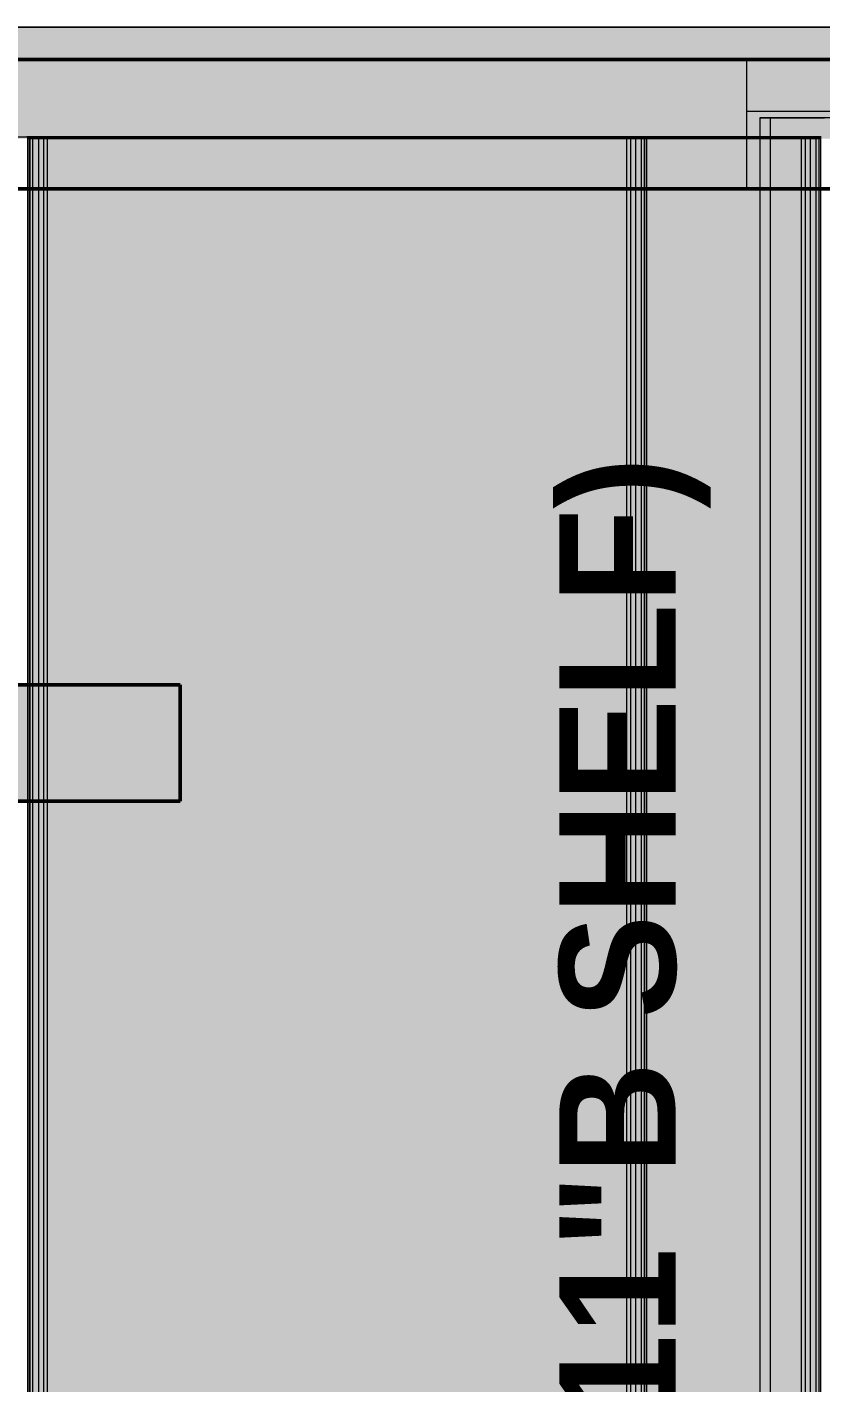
# Model space of a CAD drawing. Header units: inches. Extents: x -4126 to 593, y 9773 to 12297.
# Drawn here: x -2242 to -2180.6, y 11984.8 to 12089.7 of the extents above; entities that cross this region are included whole.
import ezdxf

# ---------------------------------------------------------------- set-up
doc = ezdxf.new("R2010")
doc.units = ezdxf.units.IN
doc.header["$MEASUREMENT"] = 0
doc.linetypes.add('Grid Line 1_2_', pattern=[0.875, 0.5, -0.125, 0.125, -0.125])
for name, color, linetype, lineweight in [('A-WALL', 113, 'Continuous', 13), ('G-ANNO-SYMB', 111, 'Continuous', 30), ('S-BEAM', 12, 'Continuous', 9), ('S-BEAM-IDEN', 2, 'Continuous', 30), ('S-FNDN', 32, 'Continuous', 13), ('S-GRID', 1, 'Continuous', 9)]:
    doc.layers.add(name, color=color, linetype=linetype, lineweight=lineweight)
doc.styles.add('Century Gothic_B', font='GOTHICB.TTF', dxfattribs={"height": 9})

# ---------------------------------------------------------------- blocks, each defined once
blk = doc.blocks.new('CTR - 1st Phase - Shell_rvt-1-FRAMING PLAN - 1ST FLOOR')
at = {"layer": 'A-WALL', "lineweight": 5, "transparency": 33554585}
h = blk.add_hatch(color=13, dxfattribs=at)
h.paths.add_polyline_path([(-2138.91, 12087.19), (-2105.45, 12087.19), (-2105.45, 12089.69), (-2138.91, 12089.69), (-2138.91, 12087.59)], flags=0)
h.paths.add_polyline_path([(-2484.14, 12087.19), (-2484.14, 12089.69), (-2519.41, 12089.69), (-2519.41, 12087.19)], flags=0)
h.paths.add_polyline_path([(-2176.94, 12087.19), (-2176.94, 12089.69), (-2273.31, 12089.69), (-2273.31, 12087.19), (-2181.04, 12087.19)], flags=0)
h.paths.add_polyline_path([(-2446.11, 12087.19), (-2407.34, 12087.19), (-2407.34, 12089.69), (-2446.11, 12089.69)], flags=0)
h.paths.add_polyline_path([(-2369.31, 12087.19), (-2348.79, 12087.19), (-2348.79, 12089.69), (-2369.31, 12089.69)], flags=0)
h.paths.add_polyline_path([(-2312.66, 12087.19), (-2311.34, 12087.19), (-2311.34, 12089.69), (-2312.66, 12089.69)], flags=0)
h = blk.add_hatch(color=13, dxfattribs=at)
h.paths.add_polyline_path([(-2138.91, 12081.06), (-2105.45, 12081.06), (-2105.45, 12087.19), (-2138.91, 12087.19), (-2138.91, 12082.68)], flags=0)
h.paths.add_polyline_path([(-2273.31, 12081.06), (-2243.21, 12081.06), (-2243.21, 12081.19), (-2242.82, 12081.19), (-2242.82, 12081.06), (-2242.39, 12081.06), (-2242.39, 12081.19), (-2241.55, 12081.19), (-2241.55, 12081.06), (-2241.12, 12081.06), (-2241.12, 12081.19), (-2240.73, 12081.19), (-2240.73, 12081.06), (-2195.33, 12081.06), (-2195.33, 12081.19), (-2194.93, 12081.19), (-2194.93, 12081.06), (-2194.5, 12081.06), (-2194.5, 12081.19), (-2194.09, 12081.19), (-2194.09, 12081.06), (-2185.32, 12081.06), (-2185.32, 12082.68), (-2176.94, 12082.68), (-2176.94, 12087.19), (-2273.31, 12087.19), (-2273.31, 12081.19)], flags=0)
h.paths.add_polyline_path([(-2484.14, 12081.06), (-2484.14, 12087.19), (-2519.41, 12087.19), (-2519.41, 12081.19), (-2518.82, 12081.19), (-2518.82, 12081.06)], flags=0)
h.paths.add_polyline_path([(-2311.34, 12081.06), (-2311.34, 12087.19), (-2312.66, 12087.19), (-2312.66, 12081.06)], flags=0)
h.paths.add_polyline_path([(-2446.11, 12081.06), (-2434.74, 12081.06), (-2434.74, 12081.19), (-2434.34, 12081.19), (-2434.34, 12081.06), (-2433.91, 12081.06), (-2433.91, 12081.19), (-2433.08, 12081.19), (-2433.08, 12081.06), (-2432.65, 12081.06), (-2432.65, 12081.19), (-2432.26, 12081.19), (-2432.26, 12081.06), (-2407.34, 12081.06), (-2407.34, 12087.19), (-2446.11, 12087.19), (-2446.11, 12081.19)], flags=0)
h.paths.add_polyline_path([(-2348.79, 12081.06), (-2348.79, 12087.19), (-2369.31, 12087.19), (-2369.31, 12081.06), (-2349.87, 12081.06)], flags=0)
for points in [[(-2184.54, 12081.06), (-2184.54, 12082.68), (-2185.32, 12082.68), (-2185.32, 12081.06)], [(-2180.59, 12081.06), (-2176.94, 12081.06), (-2176.94, 12082.68), (-2184.54, 12082.68), (-2184.54, 12081.19), (-2180.59, 12081.19)], [(-2181.43, 12081.06), (-2181.43, 12081.19), (-2181.83, 12081.19), (-2181.83, 12081.06)], [(-2180.63, 12081.06), (-2180.59, 12081.06), (-2180.63, 12081.19), (-2181, 12081.19), (-2181, 12081.06)]]:
    blk.add_hatch(color=13, dxfattribs=at).paths.add_polyline_path(points, flags=0)
h = blk.add_hatch(color=13, dxfattribs=at)
h.paths.add_polyline_path([(-2241.93, 12081.06), (-2241.55, 12081.06), (-2241.55, 12081.19), (-2242.39, 12081.19), (-2242.39, 12081.06), (-2241.97, 12081.06)], flags=0)
h.paths.add_polyline_path([(-2240.73, 12081.06), (-2240.73, 12081.19), (-2241.12, 12081.19), (-2241.12, 12081.06)], flags=0)
h.paths.add_polyline_path([(-2433.5, 12081.06), (-2433.08, 12081.06), (-2433.08, 12081.19), (-2433.91, 12081.19), (-2433.91, 12081.06), (-2433.54, 12081.06)], flags=0)
h.paths.add_polyline_path([(-2434.74, 12081.06), (-2434.34, 12081.06), (-2434.34, 12081.19), (-2434.74, 12081.19)], flags=0)
h.paths.add_polyline_path([(-2194.93, 12081.06), (-2194.93, 12081.19), (-2195.33, 12081.19), (-2195.33, 12081.06)], flags=0)
h.paths.add_polyline_path([(-2194.13, 12081.06), (-2194.09, 12081.06), (-2194.13, 12081.19), (-2194.5, 12081.19), (-2194.5, 12081.06)], flags=0)
h.paths.add_polyline_path([(-2432.65, 12081.06), (-2432.26, 12081.06), (-2432.26, 12081.19), (-2432.65, 12081.19)], flags=0)
h.paths.add_polyline_path([(-2242.82, 12081.06), (-2242.82, 12081.19), (-2243.21, 12081.19), (-2243.21, 12081.06)], flags=0)
h = blk.add_hatch(color=13, dxfattribs=at)
h.paths.add_polyline_path([(-2181.04, 12081.06), (-2181, 12081.06), (-2181.04, 12081.19), (-2181.43, 12081.19), (-2181.43, 12081.06)], flags=0)
h.paths.add_polyline_path([(-2184.54, 12081.06), (-2181.83, 12081.06), (-2181.83, 12081.19), (-2184.54, 12081.19)], flags=0)
at = {"layer": 'A-WALL', "color": 253}
for p, q in [((-2105.45, 12089.69), (-2312.66, 12089.69)), ((-2241.55, 12081.06), (-2241.93, 12081.06)), ((-2240.73, 12081.06), (-2241.12, 12081.06)), ((-2194.93, 12081.06), (-2195.33, 12081.06)), ((-2194.13, 12081.06), (-2194.5, 12081.06)), ((-2184.54, 12081.06), (-2185.32, 12081.06)), ((-2181.43, 12081.06), (-2181.83, 12081.06)), ((-2180.63, 12081.06), (-2181, 12081.06))]:
    blk.add_line(p, q, dxfattribs=at)
at = {"layer": 'A-WALL', "color": 33}
for p, q in [((-2273.31, 12089.69), (-2176.94, 12089.69)), ((-2241.12, 12081.06), (-2241.55, 12081.06)), ((-2195.33, 12081.06), (-2240.73, 12081.06)), ((-2194.5, 12081.06), (-2194.93, 12081.06)), ((-2185.32, 12081.06), (-2194.09, 12081.06)), ((-2181.83, 12081.06), (-2184.54, 12081.06)), ((-2181.04, 12081.06), (-2181.43, 12081.06))]:
    blk.add_line(p, q, dxfattribs=at)
at = {"layer": 'A-WALL', "color": 9}
for p, q in [((-2241.93, 12081.06), (-2241.12, 12081.06)), ((-2241.12, 12081.06), (-2240.73, 12081.06)), ((-2240.73, 12081.06), (-2195.33, 12081.06)), ((-2195.33, 12081.06), (-2194.93, 12081.06)), ((-2194.93, 12081.06), (-2194.13, 12081.06)), ((-2194.09, 12081.06), (-2185.32, 12081.06)), ((-2185.32, 12081.06), (-2184.54, 12081.06)), ((-2184.54, 12081.06), (-2181.83, 12081.06)), ((-2181.83, 12081.06), (-2181.43, 12081.06)), ((-2181.43, 12081.06), (-2181.04, 12081.06)), ((-2181, 12081.06), (-2180.63, 12081.06))]:
    blk.add_line(p, q, dxfattribs=at)
blk = doc.blocks.new('034100 - Precast Structural Concrete - Solid Plank - 12_-V30-FRAMING PLAN - 1ST FLOOR')
at = {"layer": 'S-BEAM'}
for p, q in [((0, 23.94), (0, 23.9)), ((0, 23.94), (4, 23.94)), ((4, 23.94), (222, 23.94))]:
    blk.add_line(p, q, dxfattribs=at)
blk = doc.blocks.new('034100 - Precast Structural Concrete - Solid Plank - 12_-V31-FRAMING PLAN - 1ST FLOOR')
at = {"layer": 'S-BEAM', "transparency": 33554483}
for points in [[(4, 23.9), (0.13, 23.9), (0.13, 23.52), (4, 23.52)], [(4, 23.09), (0.13, 23.09), (0.13, 22.7), (4, 22.7)], [(222, 23.52), (222, 23.9), (4, 23.9), (4, 23.52), (136.1, 23.52)], [(222, 23.09), (4, 23.09), (4, 22.7), (222, 22.7)], [(4, -22.7), (0.13, -22.7), (0.13, -23.09), (4, -23.09)], [(222, -22.7), (4, -22.7), (4, -23.09), (222, -23.09)], [(4, -23.9), (4, -23.52), (0.13, -23.52), (0.13, -23.9)], [(222, -23.52), (4, -23.52), (4, -23.9), (222, -23.9)]]:
    blk.add_hatch(color=256, dxfattribs=at).paths.add_polyline_path(points, flags=0)
h = blk.add_hatch(color=256, dxfattribs=at)
h.paths.add_polyline_path([(4, -22.7), (4, 22.7), (0.13, 22.7), (0.13, -22.7)], flags=0)
h.paths.add_polyline_path([(4, -23.09), (0.13, -23.09), (0.13, -23.52), (4, -23.52)], flags=0)
h.paths.add_polyline_path([(4, 23.52), (0.13, 23.52), (0.13, 23.09), (4, 23.09)], flags=0)
h = blk.add_hatch(color=256, dxfattribs=at)
h.paths.add_polyline_path([(222, -23.52), (222, -23.09), (4, -23.09), (4, -23.52), (136.1, -23.52)], flags=0)
h.paths.add_polyline_path([(222, 23.09), (222, 23.52), (4, 23.52), (4, 23.09), (136.1, 23.09)], flags=0)
h.paths.add_polyline_path([(222, 22.7), (4, 22.7), (4, -22.7), (222, -22.7)], flags=0)
at = {"layer": 'S-BEAM'}
for p, q in [((0, 23.94), (0, 23.9)), ((0, 23.94), (4, 23.94)), ((0, 23.76), (0, 23.9)), ((0, 23.9), (0, 23.52)), ((0, 23.9), (4, 23.9)), ((0, 22.7), (0, 23.76)), ((0, 23.76), (4, 23.76)), ((0, 23.76), (4, 23.76)), ((0, 23.52), (0, -23.52)), ((0, 23.52), (4, 23.52)), ((0, 22.7), (0, 23.09)), ((0, 23.09), (0, 22.7)), ((0, 23.09), (4, 23.09)), ((0, 23.09), (4, 23.09)), ((4, 23.94), (222, 23.94)), ((4, 23.9), (222, 23.9)), ((4, 23.76), (222, 23.76)), ((4, 23.76), (222, 23.76)), ((4, 23.52), (222, 23.52)), ((4, 23.09), (222, 23.09)), ((4, 23.09), (222, 23.09)), ((0, 22.4), (0, 22.7)), ((0, 22.7), (4, 22.7)), ((0, -22.4), (0, 22.4)), ((0, 22.4), (4, 22.4)), ((4, 22.7), (222, 22.7)), ((4, 22.4), (222, 22.4)), ((0, -22.7), (0, -22.4)), ((0, -22.4), (4, -22.4)), ((0, -23.76), (0, -22.7)), ((0, -22.7), (0, -23.09)), ((0, -23.09), (0, -22.7)), ((0, -22.7), (4, -22.7)), ((4, -22.4), (222, -22.4)), ((4, -22.7), (222, -22.7)), ((0, -23.09), (4, -23.09)), ((0, -23.09), (4, -23.09)), ((0, -23.52), (0, -23.9)), ((4, -23.52), (0, -23.52)), ((0, -23.9), (0, -23.76)), ((4, -23.76), (0, -23.76)), ((0, -23.76), (4, -23.76)), ((0, -23.9), (0, -23.94)), ((0, -23.9), (4, -23.9)), ((0, -23.94), (4, -23.94)), ((4, -23.09), (222, -23.09)), ((4, -23.09), (222, -23.09)), ((222, -23.52), (4, -23.52)), ((222, -23.76), (4, -23.76)), ((4, -23.76), (222, -23.76)), ((4, -23.9), (222, -23.9)), ((4, -23.94), (222, -23.94))]:
    blk.add_line(p, q, dxfattribs=at)
blk = doc.blocks.new('034100 - Precast Structural Concrete - Solid Plank - 12_-1881987-FRAMING PLAN - 1ST FLOOR')
at = {"layer": 'S-BEAM', "transparency": 33554483}
for points in [[(4, 23.9), (0.13, 23.9), (0.13, 23.52), (4, 23.52)], [(4, 22.7), (4, 23.09), (0.13, 23.09), (0.13, 22.7)], [(226, 23.9), (4, 23.9), (4, 23.52), (226, 23.52)], [(227, 23.09), (4, 23.09), (4, 22.7), (227, 22.7)], [(4, 19.99), (0.13, 19.99), (0.13, 19.2), (4, 19.2)], [(4, 19.2), (0.13, 19.2), (0.13, 10.44), (4, 10.44)], [(227, 19.18), (227, 19.2), (4, 19.2), (4, 10.44), (222, 10.44), (222, 19.18), (222.79, 19.18)]]:
    blk.add_hatch(color=256, dxfattribs=at).paths.add_polyline_path(points, flags=0)
h = blk.add_hatch(color=256, dxfattribs=at)
h.paths.add_polyline_path([(4, 22.7), (0.13, 22.7), (0.13, 19.99), (4, 19.99)], flags=0)
h.paths.add_polyline_path([(4, 23.52), (0.13, 23.49), (0.13, 23.09), (4, 23.09), (4, 23.49)], flags=0)
h = blk.add_hatch(color=256, dxfattribs=at)
h.paths.add_polyline_path([(227, 23.09), (227, 23.2), (226, 23.2), (226, 23.52), (4, 23.49), (4, 23.09), (226, 23.09)], flags=0)
h.paths.add_polyline_path([(227, 10.44), (227, 19.18), (222.79, 19.18), (222.79, 10.44)], flags=0)
h.paths.add_polyline_path([(227, 22.7), (4, 22.7), (4, 19.99), (227, 19.99)], flags=0)
h = blk.add_hatch(color=256, dxfattribs=at)
h.paths.add_polyline_path([(227, 19.99), (4, 19.99), (4, 19.2), (227, 19.2)], flags=0)
h.paths.add_polyline_path([(222.79, 19.18), (222, 19.18), (222, 10.44), (222.79, 10.44)], flags=0)
at = {"layer": 'S-BEAM'}
for p, q in [((0, 23.94), (0, 23.9)), ((0, 23.76), (0, 23.9)), ((0, 23.9), (0, 23.52)), ((0, 23.9), (4, 23.9)), ((0, 23.52), (0, 23.76)), ((0, 23.76), (4, 23.76)), ((0, 23.76), (4, 23.76)), ((0, 23.52), (0, 19.2)), ((0, 23.52), (4, 23.52)), ((0, 22.7), (0, 23.49)), ((0, 22.7), (0, 23.09)), ((0, 23.09), (0, 22.7)), ((0, 23.09), (4, 23.09)), ((0, 23.09), (4, 23.09)), ((4, 23.9), (226, 23.9)), ((4, 23.76), (226, 23.76)), ((4, 23.76), (226, 23.76)), ((4, 23.52), (226, 23.52)), ((4, 23.09), (227, 23.09)), ((4, 23.09), (227, 23.09)), ((0, 22.4), (0, 22.7)), ((0, 22.7), (4, 22.7)), ((0, 19.99), (0, 22.4)), ((0, 22.4), (4, 22.4)), ((4, 22.7), (227, 22.7)), ((4, 22.4), (227, 22.4)), ((0, 19.2), (0, 19.99)), ((0, 19.2), (0, 10.44)), ((0, 10.44), (0, 19.2)), ((4, 10.44), (0, 10.44)), ((0, 10.44), (4, 10.44)), ((222, 10.44), (4, 10.44)), ((4, 10.44), (222, 10.44))]:
    blk.add_line(p, q, dxfattribs=at)
blk = doc.blocks.new('Section - 3_32_ x 3_8_-1738294-FRAMING PLAN - 1ST FLOOR')
at = {"layer": 'G-ANNO-SYMB', "lineweight": 9}
blk.add_hatch(color=256, dxfattribs=at).paths.add_polyline_path([(0, 0.375), (0, 0), (-0.09375, 0), (-0.09375, 0.375)], flags=0)
at = {"layer": 'G-ANNO-SYMB', "lineweight": 50}
for p, q in [((0, 0.375), (-0.09375, 0.375)), ((-0.09375, 0.375), (-0.09375, 0)), ((0, 0), (0, 0.375)), ((-0.09375, 0), (0, 0))]:
    blk.add_line(p, q, dxfattribs=at)

msp = doc.modelspace()

# ---------------------------------------------------------------- linework, layer by layer
at = {"layer": 'S-BEAM'}
for p, q in [((-2184.536, 12082.676), (-2185.324, 12082.676)), ((-2185.324, 12082.676), (-2180.324, 12082.676)), ((-2185.324, 12082.676), (-2185.324, 12077.189)), ((-2185.324, 12082.676), (-2185.324, 12077.189)), ((-2162.111, 12082.676), (-2184.536, 12082.676)), ((-2184.536, 12082.676), (-2184.536, 12077.189)), ((-2185.324, 12077.189), (-2185.324, 11847.203)), ((-2185.324, 12077.189), (-2185.324, 11847.203)), ((-2184.536, 12077.189), (-2184.536, 11847.203))]:
    msp.add_line(p, q, dxfattribs=at)
at = {"layer": 'S-FNDN', "lineweight": 50}
for p, q in [((-3829.324, 12087.189), (-1943.324, 12087.189)), ((-1953.324, 12077.189), (-3819.324, 12077.189))]:
    msp.add_line(p, q, dxfattribs=at)
at = {"layer": 'S-FNDN'}
for p, q in [((-2186.324, 12077.189), (-2186.324, 12087.189)), ((-2186.324, 12083.189), (-2160.324, 12083.189)), ((-3823.324, 12081.189), (-2186.324, 12081.189))]:
    msp.add_line(p, q, dxfattribs=at)
at = {"layer": 'S-GRID', "linetype": 'Grid Line 1_2_', "lineweight": 30}
msp.add_line((-1814.206, 12087.189), (-4076.95, 12087.189), dxfattribs=at)

# ---------------------------------------------------------------- block references
at = {"lineweight": 5}
msp.add_blockref('CTR - 1st Phase - Shell_rvt-1-FRAMING PLAN - 1ST FLOOR', (0, 0), dxfattribs=at)
at = {"layer": 'G-ANNO-SYMB', "extrusion": (0, 0, -1), "xscale": 95.99999999999994, "yscale": 95.99999999999994, "zscale": 95.99999999999994, "rotation": 90.0000000000006}
msp.add_blockref('Section - 3_32_ x 3_8_-1738294-FRAMING PLAN - 1ST FLOOR', (2266.151, 12038.808), dxfattribs=at)
at = {"layer": 'S-BEAM', "rotation": 270.0000000000003}
for name, p in [('034100 - Precast Structural Concrete - Solid Plank - 12_-V30-FRAMING PLAN - 1ST FLOOR', (-2265.91, 12081.189)), ('034100 - Precast Structural Concrete - Solid Plank - 12_-V31-FRAMING PLAN - 1ST FLOOR', (-2218.028, 12081.189)), ('034100 - Precast Structural Concrete - Solid Plank - 12_-1881987-FRAMING PLAN - 1ST FLOOR', (-2204.528, 12081.189))]:
    msp.add_blockref(name, p, dxfattribs=at)

# ---------------------------------------------------------------- texts
at = {"layer": 'S-BEAM-IDEN', "lineweight": 9, "insert": (-2200.842, 11881.172), "char_height": 9, "width": 203.01, "attachment_point": 1, "rotation": 90, "style": 'Century Gothic_B'}
msp.add_mtext('IT 24IT31 (17"F & 11"B SHELF)', dxfattribs=at)

doc.saveas('drawing.dxf')
